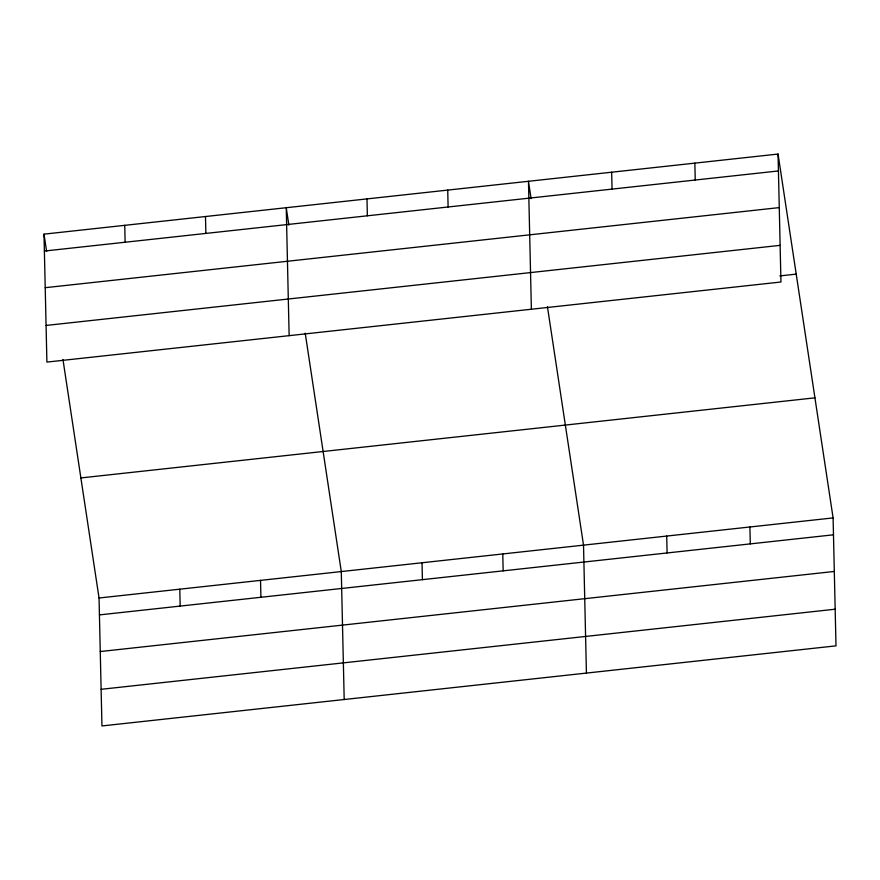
<?xml version="1.0" encoding="UTF-8"?>
<svg xmlns="http://www.w3.org/2000/svg" width="880" height="880" viewBox="0 0 880 880"><rect width="100%" height="100%" fill="white"/><g stroke="black" fill="none" stroke-linecap="round" stroke-linejoin="round"><path stroke-width="1.32" d="M778.052 154.055L780.956 282.007L46.904 362.087L44 234.146L778.052 154.055L833.096 517.913L836 645.854L101.948 725.945L99.044 597.993L62.975 359.59M44.385 251.042L778.437 170.951M45.21 287.694L779.262 207.603M46.068 325.446L780.12 245.355M779.845 275.913L796.213 274.12M80.883 477.928L814.935 397.837M99.044 597.993L833.096 517.913M99.429 614.9L833.481 534.809M100.265 651.541L834.317 571.45M101.123 689.304L835.164 609.213M531.102 198.627L528.473 181.28L531.377 309.232M547.448 306.735L583.517 545.138L586.421 673.09M288.86 225.06L286.242 207.713L289.135 335.665M305.217 333.168L341.286 571.571L344.19 699.523M44 234.146L46.629 251.482M749.903 526.988L750.288 543.884M694.859 163.13L695.244 180.026M666.71 536.063L667.095 552.959M611.666 172.205L612.051 189.101M502.777 553.949L503.162 570.845M447.733 190.091L448.107 206.987M422.026 562.76L422.411 579.656M366.982 198.902L367.367 215.798M260.535 580.382L260.92 597.278M205.491 216.524L205.876 233.42M179.795 589.193L180.18 606.089M124.751 225.335L125.125 242.231"/></g></svg>
